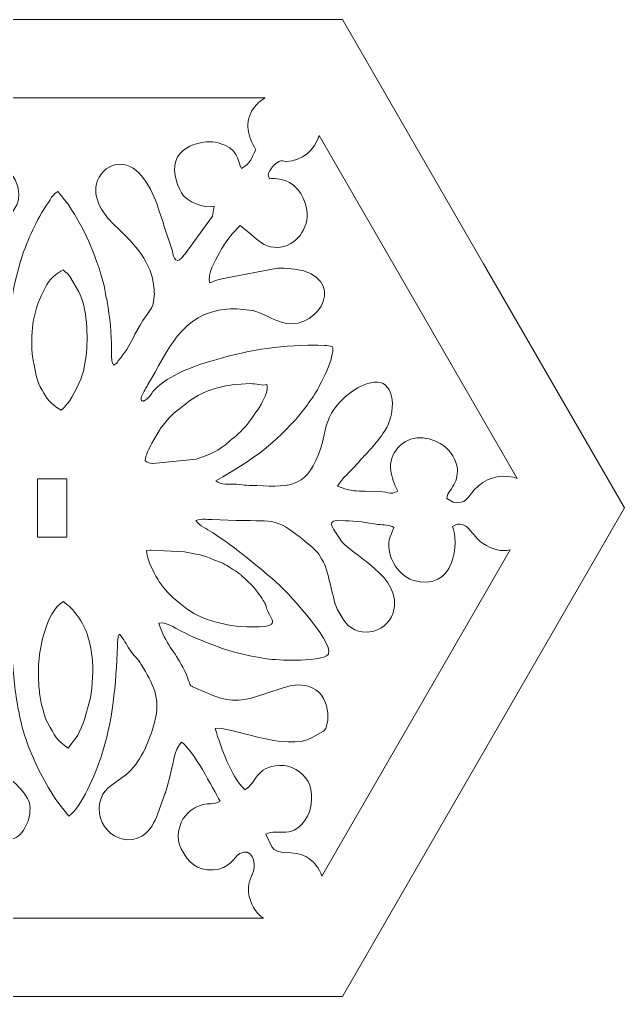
# Model space of a CAD drawing. Header units: centimetres. Extents: x -74 to 37, y -17 to 14.
# Drawn here: x 24.7 to 30.89, y -10.31 to -0.31 of the extents above; entities that cross this region are included whole.
import ezdxf

# ---------------------------------------------------------------- set-up
doc = ezdxf.new("R2010")
doc.units = ezdxf.units.CM
doc.header["$MEASUREMENT"] = 0
doc.layers.add('layer 1', color=7, linetype='Continuous')

msp = doc.modelspace()

# ---------------------------------------------------------------- linework, layer by layer
at = {"layer": 'layer 1', "color": 250, "lineweight": 9}
for points, knots in [([(22.22991, -0.31291), (22.22991, -0.31291), (25.11666, -0.31291), (25.11666, -0.31291), (25.11666, -0.31291), (25.11666, -0.31291), (28.00341, -0.3129), (28.00341, -0.3129), (28.00341, -0.3129), (28.00341, -0.3129), (29.44679, -2.8129), (29.44679, -2.8129), (29.44679, -2.8129), (29.44679, -2.8129), (30.89016, -5.3129), (30.89016, -5.3129), (30.89016, -5.3129), (30.89016, -5.3129), (29.44678, -7.8129), (29.44678, -7.8129), (29.44678, -7.8129), (29.44678, -7.8129), (28.00341, -10.31289), (28.00341, -10.31289), (28.00341, -10.31289), (28.00341, -10.31289), (25.11666, -10.31289), (25.11666, -10.31289), (25.11666, -10.31289), (25.11666, -10.31289), (22.22991, -10.3129), (22.22991, -10.3129), (22.22991, -10.3129), (22.22991, -10.3129), (20.78653, -7.8129), (20.78653, -7.8129), (20.78653, -7.8129), (20.78653, -7.8129), (19.34316, -5.3129), (19.34316, -5.3129), (19.34316, -5.3129), (19.34316, -5.3129), (20.78654, -2.8129), (20.78654, -2.8129), (20.78654, -2.8129), (20.78654, -2.8129), (22.22991, -0.31291), (22.22991, -0.31291)], [0, 0, 0, 0, 0.0769231, 0.0769231, 0.0769231, 0.0769231, 0.1538462, 0.1538462, 0.1538462, 0.1538462, 0.2307692, 0.2307692, 0.2307692, 0.2307692, 0.3076923, 0.3076923, 0.3076923, 0.3076923, 0.3846154, 0.3846154, 0.3846154, 0.3846154, 0.4615385, 0.4615385, 0.4615385, 0.4615385, 0.5384615, 0.5384615, 0.5384615, 0.5384615, 0.6153846, 0.6153846, 0.6153846, 0.6153846, 0.6923077, 0.6923077, 0.6923077, 0.6923077, 0.7692308, 0.7692308, 0.7692308, 0.7692308, 0.8461538, 0.8461538, 0.8461538, 0.8461538, 1, 1, 1, 1]), ([(27.21199, -1.1129), (27.21199, -1.1129), (23.0543, -1.11291), (23.0543, -1.11291), (23.0543, -1.11291), (23.08211, -1.13611), (23.10466, -1.16505), (23.11884, -1.20029), (23.11884, -1.20029), (23.16646, -1.31865), (23.1628, -1.39024), (23.13466, -1.51153), (23.13466, -1.51153), (23.13405, -1.51416), (23.133, -1.5179), (23.13243, -1.52055), (23.13243, -1.52055), (23.13243, -1.52055), (23.12241, -1.58513), (23.12241, -1.58513), (23.12241, -1.58513), (23.11916, -1.6197), (23.11282, -1.67303), (23.13636, -1.71382), (23.13636, -1.71382), (23.23781, -1.88955), (23.31185, -1.65798), (23.41756, -1.59694), (23.41756, -1.59694), (23.53131, -1.53127), (23.7523, -1.54654), (23.82172, -1.66679), (23.82172, -1.66679), (23.86503, -1.74182), (23.90873, -1.81335), (23.91186, -1.90238), (23.91186, -1.90238), (23.91186, -1.90238), (23.8992, -1.9951), (23.8992, -1.9951), (23.8992, -1.9951), (23.89854, -1.99772), (23.89763, -2.0015), (23.89693, -2.00411), (23.89693, -2.00411), (23.89328, -2.01792), (23.89618, -2.01031), (23.88911, -2.03084), (23.88911, -2.03084), (23.85291, -2.13585), (23.75056, -2.21119), (23.64088, -2.23406), (23.64088, -2.23406), (23.54227, -2.25462), (23.50401, -2.22182), (23.55853, -2.34592), (23.55853, -2.34592), (23.61197, -2.46765), (23.81441, -2.79272), (23.89863, -2.85032), (23.89863, -2.85032), (23.95321, -2.79582), (23.99086, -2.50078), (24.00894, -2.39934), (24.00894, -2.39934), (24.04388, -2.2031), (24.08531, -1.90436), (24.29109, -1.8152), (24.29109, -1.8152), (24.51261, -1.71924), (24.71301, -1.92418), (24.68419, -2.14778), (24.68419, -2.14778), (24.67939, -2.18498), (24.67929, -2.17973), (24.66703, -2.21045), (24.66703, -2.21045), (24.66703, -2.21045), (24.61758, -2.29331), (24.61758, -2.29331), (24.61758, -2.29331), (24.5218, -2.41437), (24.40825, -2.4232), (24.27654, -2.63441), (24.27654, -2.63441), (24.27654, -2.63441), (24.17747, -2.86737), (24.17747, -2.86737), (24.17747, -2.86737), (24.12829, -3.05331), (24.11915, -3.23496), (24.22016, -3.40739), (24.22016, -3.40739), (24.28298, -3.51462), (24.51646, -3.95478), (24.56819, -4.01002), (24.56819, -4.01002), (24.61058, -3.96772), (24.57967, -3.93354), (24.57822, -3.87818), (24.57822, -3.87818), (24.57737, -3.84451), (24.57807, -3.84448), (24.57687, -3.81051), (24.57687, -3.81051), (24.57687, -3.81051), (24.60505, -3.24143), (24.60505, -3.24143), (24.60505, -3.24143), (24.61572, -3.15043), (24.63315, -3.08189), (24.65252, -2.99466), (24.65252, -2.99466), (24.65252, -2.99466), (24.70458, -2.78755), (24.70458, -2.78755), (24.70458, -2.78755), (24.70544, -2.78499), (24.7067, -2.78131), (24.70756, -2.77873), (24.70756, -2.77873), (24.78971, -2.53707), (24.85565, -2.38998), (24.99752, -2.17407), (24.99752, -2.17407), (25.02718, -2.12891), (25.03214, -2.11134), (25.08718, -2.07315), (25.08718, -2.07315), (25.27828, -2.27726), (25.44769, -2.64557), (25.52958, -2.92211), (25.52958, -2.92211), (25.52958, -2.92211), (25.56062, -3.03616), (25.56062, -3.03616), (25.56062, -3.03616), (25.57188, -3.07334), (25.56935, -3.08284), (25.57597, -3.11715), (25.57597, -3.11715), (25.5831, -3.15414), (25.58597, -3.16355), (25.59178, -3.19827), (25.59178, -3.19827), (25.62029, -3.36809), (25.64, -3.52352), (25.63732, -3.69101), (25.63732, -3.69101), (25.63679, -3.72439), (25.63624, -3.73487), (25.63784, -3.76805), (25.63784, -3.76805), (25.63801, -3.77174), (25.64027, -3.80091), (25.6418, -3.80754), (25.6418, -3.80754), (25.6481, -3.8347), (25.64306, -3.82226), (25.65853, -3.85047), (25.65853, -3.85047), (25.71093, -3.81864), (25.68525, -3.83167), (25.70705, -3.80581), (25.70705, -3.80581), (25.70705, -3.80581), (25.72596, -3.78205), (25.72596, -3.78205), (25.72596, -3.78205), (25.72805, -3.7795), (25.73055, -3.77676), (25.73265, -3.77421), (25.73265, -3.77421), (25.79279, -3.70168), (25.83679, -3.61954), (25.87637, -3.53402), (25.87637, -3.53402), (25.87637, -3.53402), (25.92927, -3.44247), (25.92927, -3.44247), (25.92927, -3.44247), (26.00498, -3.30052), (26.074, -3.29282), (26.07619, -3.11664), (26.07619, -3.11664), (26.07625, -3.11162), (26.07253, -3.06275), (26.0719, -3.05782), (26.0719, -3.05782), (26.0719, -3.05782), (26.0661, -3.01783), (26.0661, -3.01783), (26.0661, -3.01783), (26.06564, -3.01466), (26.06523, -3.011), (26.06474, -3.00784), (26.06474, -3.00784), (26.02424, -2.75512), (25.84571, -2.58395), (25.66781, -2.417), (25.66781, -2.417), (25.53719, -2.29446), (25.41513, -2.10356), (25.51037, -1.92705), (25.51037, -1.92705), (25.55882, -1.83726), (25.65842, -1.78247), (25.75732, -1.79592), (25.75732, -1.79592), (25.94967, -1.82212), (26.07256, -2.09908), (26.12177, -2.26387), (26.12177, -2.26387), (26.13772, -2.31722), (26.1588, -2.36457), (26.17484, -2.42225), (26.17484, -2.42225), (26.17484, -2.42225), (26.25507, -2.6648), (26.25507, -2.6648), (26.25507, -2.6648), (26.26915, -2.71242), (26.28255, -2.83376), (26.35741, -2.75203), (26.35741, -2.75203), (26.36943, -2.73889), (26.37096, -2.7345), (26.39232, -2.71135), (26.39232, -2.71135), (26.39232, -2.71135), (26.67276, -2.32501), (26.67276, -2.32501), (26.67276, -2.32501), (26.67276, -2.32501), (26.69021, -2.22397), (26.69021, -2.22397), (26.69021, -2.22397), (26.59036, -2.25083), (26.4068, -2.17944), (26.3525, -2.08542), (26.3525, -2.08542), (26.29614, -1.98779), (26.24912, -1.82479), (26.31444, -1.71962), (26.31444, -1.71962), (26.37684, -1.61921), (26.49048, -1.57807), (26.60712, -1.56569), (26.60712, -1.56569), (26.65079, -1.56104), (26.69058, -1.56486), (26.72949, -1.57529), (26.72949, -1.57529), (26.9407, -1.63188), (26.92415, -1.74602), (26.96695, -1.83679), (26.96695, -1.83679), (27.06544, -1.77994), (27.06923, -1.73719), (27.11428, -1.64562), (27.11428, -1.64562), (27.03617, -1.51032), (26.99319, -1.36606), (27.08846, -1.22543), (27.08846, -1.22543), (27.11899, -1.18035), (27.16218, -1.14239), (27.21199, -1.1129)], [0, 0, 0, 0, 0.0147059, 0.0147059, 0.0147059, 0.0147059, 0.0294118, 0.0294118, 0.0294118, 0.0294118, 0.0441176, 0.0441176, 0.0441176, 0.0441176, 0.0588235, 0.0588235, 0.0588235, 0.0588235, 0.0735294, 0.0735294, 0.0735294, 0.0735294, 0.0882353, 0.0882353, 0.0882353, 0.0882353, 0.1029412, 0.1029412, 0.1029412, 0.1029412, 0.1176471, 0.1176471, 0.1176471, 0.1176471, 0.1323529, 0.1323529, 0.1323529, 0.1323529, 0.1470588, 0.1470588, 0.1470588, 0.1470588, 0.1617647, 0.1617647, 0.1617647, 0.1617647, 0.1764706, 0.1764706, 0.1764706, 0.1764706, 0.1911765, 0.1911765, 0.1911765, 0.1911765, 0.2058824, 0.2058824, 0.2058824, 0.2058824, 0.2205882, 0.2205882, 0.2205882, 0.2205882, 0.2352941, 0.2352941, 0.2352941, 0.2352941, 0.25, 0.25, 0.25, 0.25, 0.2647059, 0.2647059, 0.2647059, 0.2647059, 0.2794118, 0.2794118, 0.2794118, 0.2794118, 0.2941176, 0.2941176, 0.2941176, 0.2941176, 0.3088235, 0.3088235, 0.3088235, 0.3088235, 0.3235294, 0.3235294, 0.3235294, 0.3235294, 0.3382353, 0.3382353, 0.3382353, 0.3382353, 0.3529412, 0.3529412, 0.3529412, 0.3529412, 0.3676471, 0.3676471, 0.3676471, 0.3676471, 0.3823529, 0.3823529, 0.3823529, 0.3823529, 0.3970588, 0.3970588, 0.3970588, 0.3970588, 0.4117647, 0.4117647, 0.4117647, 0.4117647, 0.4264706, 0.4264706, 0.4264706, 0.4264706, 0.4411765, 0.4411765, 0.4411765, 0.4411765, 0.4558824, 0.4558824, 0.4558824, 0.4558824, 0.4705882, 0.4705882, 0.4705882, 0.4705882, 0.4852941, 0.4852941, 0.4852941, 0.4852941, 0.5, 0.5, 0.5, 0.5, 0.5147059, 0.5147059, 0.5147059, 0.5147059, 0.5294118, 0.5294118, 0.5294118, 0.5294118, 0.5441176, 0.5441176, 0.5441176, 0.5441176, 0.5588235, 0.5588235, 0.5588235, 0.5588235, 0.5735294, 0.5735294, 0.5735294, 0.5735294, 0.5882353, 0.5882353, 0.5882353, 0.5882353, 0.6029412, 0.6029412, 0.6029412, 0.6029412, 0.6176471, 0.6176471, 0.6176471, 0.6176471, 0.6323529, 0.6323529, 0.6323529, 0.6323529, 0.6470588, 0.6470588, 0.6470588, 0.6470588, 0.6617647, 0.6617647, 0.6617647, 0.6617647, 0.6764706, 0.6764706, 0.6764706, 0.6764706, 0.6911765, 0.6911765, 0.6911765, 0.6911765, 0.7058824, 0.7058824, 0.7058824, 0.7058824, 0.7205882, 0.7205882, 0.7205882, 0.7205882, 0.7352941, 0.7352941, 0.7352941, 0.7352941, 0.75, 0.75, 0.75, 0.75, 0.7647059, 0.7647059, 0.7647059, 0.7647059, 0.7794118, 0.7794118, 0.7794118, 0.7794118, 0.7941176, 0.7941176, 0.7941176, 0.7941176, 0.8088235, 0.8088235, 0.8088235, 0.8088235, 0.8235294, 0.8235294, 0.8235294, 0.8235294, 0.8382353, 0.8382353, 0.8382353, 0.8382353, 0.8529412, 0.8529412, 0.8529412, 0.8529412, 0.8676471, 0.8676471, 0.8676471, 0.8676471, 0.8823529, 0.8823529, 0.8823529, 0.8823529, 0.8970588, 0.8970588, 0.8970588, 0.8970588, 0.9117647, 0.9117647, 0.9117647, 0.9117647, 0.9264706, 0.9264706, 0.9264706, 0.9264706, 0.9411765, 0.9411765, 0.9411765, 0.9411765, 0.9558824, 0.9558824, 0.9558824, 0.9558824, 0.9705882, 0.9705882, 0.9705882, 0.9705882, 1, 1, 1, 1]), ([(29.79133, -5.00966), (29.79133, -5.00966), (27.76457, -1.49921), (27.76457, -1.49921), (27.76457, -1.49921), (27.71809, -1.64322), (27.58963, -1.76468), (27.42824, -1.76516), (27.42824, -1.76516), (27.39691, -1.76526), (27.3806, -1.74958), (27.35095, -1.7667), (27.35095, -1.7667), (27.30892, -1.79095), (27.27882, -1.81998), (27.25603, -1.8662), (27.25603, -1.8662), (27.23848, -1.90182), (27.23439, -1.8979), (27.25567, -1.94299), (27.25567, -1.94299), (27.2973, -1.9318), (27.37398, -1.94835), (27.41429, -1.96073), (27.41429, -1.96073), (27.54652, -2.00138), (27.63494, -2.16171), (27.64087, -2.29609), (27.64087, -2.29609), (27.64916, -2.48449), (27.494, -2.66396), (27.29838, -2.64441), (27.29838, -2.64441), (27.20043, -2.63461), (27.13625, -2.57807), (27.06543, -2.50946), (27.06543, -2.50946), (27.06543, -2.50946), (26.95489, -2.41984), (26.95489, -2.41984), (26.95489, -2.41984), (26.92542, -2.44742), (26.92484, -2.45434), (26.88986, -2.48889), (26.88986, -2.48889), (26.859, -2.51939), (26.85808, -2.52351), (26.83222, -2.55995), (26.83222, -2.55995), (26.79214, -2.61642), (26.77456, -2.64144), (26.74337, -2.69953), (26.74337, -2.69953), (26.69935, -2.78145), (26.61523, -2.91681), (26.64322, -3.00909), (26.64322, -3.00909), (26.69847, -2.98304), (26.75698, -2.97027), (26.80084, -2.9589), (26.80084, -2.9589), (26.80084, -2.9589), (27.33684, -2.85952), (27.33684, -2.85952), (27.33684, -2.85952), (27.35268, -2.85757), (27.3907, -2.85776), (27.4045, -2.85812), (27.4045, -2.85812), (28.04792, -2.87437), (27.83743, -3.41906), (27.48281, -3.42666), (27.48281, -3.42666), (27.33959, -3.42974), (27.21966, -3.32542), (27.08625, -3.29256), (27.08625, -3.29256), (27.08363, -3.29192), (27.07985, -3.29096), (27.07721, -3.29044), (27.07721, -3.29044), (27.07721, -3.29044), (26.95588, -3.27699), (26.95588, -3.27699), (26.95588, -3.27699), (26.91085, -3.2736), (26.86804, -3.27361), (26.82127, -3.27719), (26.82127, -3.27719), (26.35102, -3.313), (26.21156, -3.71355), (26.01002, -4.05038), (26.01002, -4.05038), (25.99757, -4.0712), (25.99196, -4.08134), (25.98175, -4.10046), (25.98175, -4.10046), (25.95998, -4.14115), (25.93336, -4.17184), (25.94512, -4.2156), (25.94512, -4.2156), (25.98369, -4.21315), (25.94232, -4.23235), (25.98581, -4.20726), (25.98581, -4.20726), (26.02573, -4.1842), (26.03552, -4.15565), (26.06207, -4.12198), (26.06207, -4.12198), (26.17556, -3.97807), (26.45117, -3.87027), (26.61814, -3.82004), (26.61814, -3.82004), (27.01687, -3.7001), (27.3192, -3.64708), (27.72174, -3.64689), (27.72174, -3.64689), (27.72611, -3.64689), (27.74044, -3.64691), (27.75054, -3.64697), (27.75054, -3.64697), (27.75054, -3.64697), (27.81751, -3.64815), (27.81751, -3.64815), (27.81751, -3.64815), (27.8469, -3.64984), (27.87529, -3.6521), (27.90003, -3.663), (27.90003, -3.663), (27.92821, -3.7678), (27.77583, -4.05625), (27.72026, -4.14342), (27.72026, -4.14342), (27.69877, -4.17714), (27.68303, -4.19756), (27.65965, -4.23289), (27.65965, -4.23289), (27.65475, -4.2403), (27.64967, -4.24856), (27.64331, -4.25734), (27.64331, -4.25734), (27.64331, -4.25734), (27.5235, -4.40786), (27.5235, -4.40786), (27.5235, -4.40786), (27.23994, -4.70686), (27.10574, -4.80375), (26.70599, -5.03456), (26.70599, -5.03456), (26.75123, -5.07987), (26.85608, -5.06612), (26.91755, -5.06999), (26.91755, -5.06999), (26.95958, -5.07261), (26.98425, -5.07715), (27.02044, -5.08051), (27.02044, -5.08051), (27.05781, -5.08394), (27.08606, -5.08084), (27.12545, -5.08323), (27.12545, -5.08323), (27.48912, -5.10507), (27.65194, -5.08968), (27.78035, -4.69773), (27.78035, -4.69773), (27.81792, -4.58305), (27.82662, -4.44726), (27.8891, -4.34243), (27.8891, -4.34243), (27.97663, -4.19555), (28.18708, -4.0178), (28.36066, -4.02423), (28.36066, -4.02423), (28.53521, -4.03067), (28.56174, -4.33284), (28.43318, -4.52666), (28.43318, -4.52666), (28.34735, -4.65609), (28.25344, -4.74749), (28.14984, -4.86401), (28.14984, -4.86401), (28.07491, -4.9483), (28.00574, -5.001), (27.95034, -5.08927), (27.95034, -5.08927), (27.95034, -5.08927), (28.03799, -5.12092), (28.03799, -5.12092), (28.03799, -5.12092), (28.10776, -5.13938), (28.18266, -5.14147), (28.25324, -5.1425), (28.25324, -5.1425), (28.25324, -5.1425), (28.41515, -5.148), (28.41515, -5.148), (28.41515, -5.148), (28.45663, -5.15101), (28.47925, -5.16624), (28.51719, -5.1617), (28.51719, -5.1617), (28.51719, -5.1617), (28.57099, -5.14026), (28.57099, -5.14026), (28.57099, -5.14026), (28.5274, -5.06474), (28.50961, -4.99926), (28.49778, -4.9284), (28.49778, -4.9284), (28.46908, -4.75627), (28.62287, -4.59047), (28.79414, -4.59441), (28.79414, -4.59441), (28.96713, -4.5984), (29.1209, -4.69616), (29.17045, -4.86832), (29.17045, -4.86832), (29.18834, -4.93045), (29.17772, -4.99857), (29.15317, -5.05596), (29.15317, -5.05596), (29.12845, -5.11376), (29.0765, -5.15318), (29.06963, -5.21618), (29.06963, -5.21618), (29.06963, -5.21618), (29.13696, -5.25191), (29.13696, -5.25191), (29.13696, -5.25191), (29.27014, -5.27634), (29.27839, -5.2109), (29.35223, -5.12851), (29.35223, -5.12851), (29.46109, -5.00708), (29.59814, -4.9668), (29.75295, -4.99745), (29.75295, -4.99745), (29.75295, -4.99745), (29.79133, -5.00966), (29.79133, -5.00966)], [0, 0, 0, 0, 0.0163934, 0.0163934, 0.0163934, 0.0163934, 0.0327869, 0.0327869, 0.0327869, 0.0327869, 0.0491803, 0.0491803, 0.0491803, 0.0491803, 0.0655738, 0.0655738, 0.0655738, 0.0655738, 0.0819672, 0.0819672, 0.0819672, 0.0819672, 0.0983607, 0.0983607, 0.0983607, 0.0983607, 0.1147541, 0.1147541, 0.1147541, 0.1147541, 0.1311475, 0.1311475, 0.1311475, 0.1311475, 0.147541, 0.147541, 0.147541, 0.147541, 0.1639344, 0.1639344, 0.1639344, 0.1639344, 0.1803279, 0.1803279, 0.1803279, 0.1803279, 0.1967213, 0.1967213, 0.1967213, 0.1967213, 0.2131148, 0.2131148, 0.2131148, 0.2131148, 0.2295082, 0.2295082, 0.2295082, 0.2295082, 0.2459016, 0.2459016, 0.2459016, 0.2459016, 0.2622951, 0.2622951, 0.2622951, 0.2622951, 0.2786885, 0.2786885, 0.2786885, 0.2786885, 0.295082, 0.295082, 0.295082, 0.295082, 0.3114754, 0.3114754, 0.3114754, 0.3114754, 0.3278689, 0.3278689, 0.3278689, 0.3278689, 0.3442623, 0.3442623, 0.3442623, 0.3442623, 0.3606557, 0.3606557, 0.3606557, 0.3606557, 0.3770492, 0.3770492, 0.3770492, 0.3770492, 0.3934426, 0.3934426, 0.3934426, 0.3934426, 0.4098361, 0.4098361, 0.4098361, 0.4098361, 0.4262295, 0.4262295, 0.4262295, 0.4262295, 0.442623, 0.442623, 0.442623, 0.442623, 0.4590164, 0.4590164, 0.4590164, 0.4590164, 0.4754098, 0.4754098, 0.4754098, 0.4754098, 0.4918033, 0.4918033, 0.4918033, 0.4918033, 0.5081967, 0.5081967, 0.5081967, 0.5081967, 0.5245902, 0.5245902, 0.5245902, 0.5245902, 0.5409836, 0.5409836, 0.5409836, 0.5409836, 0.557377, 0.557377, 0.557377, 0.557377, 0.5737705, 0.5737705, 0.5737705, 0.5737705, 0.5901639, 0.5901639, 0.5901639, 0.5901639, 0.6065574, 0.6065574, 0.6065574, 0.6065574, 0.6229508, 0.6229508, 0.6229508, 0.6229508, 0.6393443, 0.6393443, 0.6393443, 0.6393443, 0.6557377, 0.6557377, 0.6557377, 0.6557377, 0.6721311, 0.6721311, 0.6721311, 0.6721311, 0.6885246, 0.6885246, 0.6885246, 0.6885246, 0.704918, 0.704918, 0.704918, 0.704918, 0.7213115, 0.7213115, 0.7213115, 0.7213115, 0.7377049, 0.7377049, 0.7377049, 0.7377049, 0.7540984, 0.7540984, 0.7540984, 0.7540984, 0.7704918, 0.7704918, 0.7704918, 0.7704918, 0.7868852, 0.7868852, 0.7868852, 0.7868852, 0.8032787, 0.8032787, 0.8032787, 0.8032787, 0.8196721, 0.8196721, 0.8196721, 0.8196721, 0.8360656, 0.8360656, 0.8360656, 0.8360656, 0.852459, 0.852459, 0.852459, 0.852459, 0.8688525, 0.8688525, 0.8688525, 0.8688525, 0.8852459, 0.8852459, 0.8852459, 0.8852459, 0.9016393, 0.9016393, 0.9016393, 0.9016393, 0.9180328, 0.9180328, 0.9180328, 0.9180328, 0.9344262, 0.9344262, 0.9344262, 0.9344262, 0.9508197, 0.9508197, 0.9508197, 0.9508197, 0.9672131, 0.9672131, 0.9672131, 0.9672131, 1, 1, 1, 1]), ([(24.90718, -4.07202), (24.87351, -4.01374), (24.82859, -3.79282), (24.82525, -3.73292), (24.82525, -3.73292), (24.81106, -3.47926), (24.83374, -3.28619), (24.9594, -3.05764), (24.9594, -3.05764), (24.9784, -3.02307), (24.96765, -3.03158), (24.9993, -2.99147), (24.9993, -2.99147), (25.03579, -2.94526), (25.07794, -2.91227), (25.14123, -2.87572), (25.14123, -2.87572), (25.17341, -2.91008), (25.18607, -2.90087), (25.20991, -2.94219), (25.20991, -2.94219), (25.20991, -2.94219), (25.30181, -3.10135), (25.30181, -3.10135), (25.30181, -3.10135), (25.38738, -3.24955), (25.40086, -3.57155), (25.37671, -3.75575), (25.37671, -3.75575), (25.37671, -3.75575), (25.34972, -3.9119), (25.34972, -3.9119), (25.34972, -3.9119), (25.32505, -4.00393), (25.24448, -4.17701), (25.18153, -4.25125), (25.18153, -4.25125), (25.15996, -4.27671), (25.15659, -4.28779), (25.12158, -4.31209), (25.12158, -4.31209), (25.12158, -4.31209), (25.08854, -4.29186), (25.08854, -4.29186), (25.08854, -4.29186), (25.08608, -4.2902), (25.08283, -4.28827), (25.08037, -4.28653), (25.08037, -4.28653), (24.98291, -4.21713), (24.96552, -4.1731), (24.90718, -4.07202)], [0, 0, 0, 0, 0.0714286, 0.0714286, 0.0714286, 0.0714286, 0.1428571, 0.1428571, 0.1428571, 0.1428571, 0.2142857, 0.2142857, 0.2142857, 0.2142857, 0.2857143, 0.2857143, 0.2857143, 0.2857143, 0.3571429, 0.3571429, 0.3571429, 0.3571429, 0.4285714, 0.4285714, 0.4285714, 0.4285714, 0.5, 0.5, 0.5, 0.5, 0.5714286, 0.5714286, 0.5714286, 0.5714286, 0.6428571, 0.6428571, 0.6428571, 0.6428571, 0.7142857, 0.7142857, 0.7142857, 0.7142857, 0.7857143, 0.7857143, 0.7857143, 0.7857143, 0.8571429, 0.8571429, 0.8571429, 0.8571429, 1, 1, 1, 1]), ([(25.98206, -4.83097), (25.98651, -4.76415), (26.01996, -4.7116), (26.05202, -4.64789), (26.05202, -4.64789), (26.05202, -4.64789), (26.12431, -4.52309), (26.12431, -4.52309), (26.12431, -4.52309), (26.13681, -4.50286), (26.13084, -4.50805), (26.15174, -4.48238), (26.15174, -4.48238), (26.28129, -4.32333), (26.26374, -4.35673), (26.39362, -4.24926), (26.39362, -4.24926), (26.53003, -4.13643), (26.69546, -4.07936), (26.87316, -4.05196), (26.87316, -4.05196), (26.87316, -4.05196), (27.05897, -4.04003), (27.05897, -4.04003), (27.05897, -4.04003), (27.11363, -4.03953), (27.18152, -4.06311), (27.22922, -4.05029), (27.22922, -4.05029), (27.25981, -4.15111), (27.10098, -4.35641), (27.03875, -4.44135), (27.03875, -4.44135), (26.96651, -4.53994), (26.90965, -4.57142), (26.84498, -4.6297), (26.84498, -4.6297), (26.72732, -4.73566), (26.66418, -4.75601), (26.50596, -4.81262), (26.50596, -4.81262), (26.50596, -4.81262), (26.06163, -4.85684), (26.06163, -4.85684), (26.06163, -4.85684), (26.01915, -4.85409), (26.01586, -4.85217), (25.98206, -4.83097)], [0, 0, 0, 0, 0.0769231, 0.0769231, 0.0769231, 0.0769231, 0.1538462, 0.1538462, 0.1538462, 0.1538462, 0.2307692, 0.2307692, 0.2307692, 0.2307692, 0.3076923, 0.3076923, 0.3076923, 0.3076923, 0.3846154, 0.3846154, 0.3846154, 0.3846154, 0.4615385, 0.4615385, 0.4615385, 0.4615385, 0.5384615, 0.5384615, 0.5384615, 0.5384615, 0.6153846, 0.6153846, 0.6153846, 0.6153846, 0.6923077, 0.6923077, 0.6923077, 0.6923077, 0.7692308, 0.7692308, 0.7692308, 0.7692308, 0.8461538, 0.8461538, 0.8461538, 0.8461538, 1, 1, 1, 1]), ([(24.87962, -5.0129), (24.87962, -5.0129), (25.17962, -5.0129), (25.17962, -5.0129), (25.17962, -5.0129), (25.17962, -5.0129), (25.17962, -5.6129), (25.17962, -5.6129), (25.17962, -5.6129), (25.17962, -5.6129), (24.87962, -5.6129), (24.87962, -5.6129), (24.87962, -5.6129), (24.87962, -5.6129), (24.87962, -5.0129), (24.87962, -5.0129)], [0, 0, 0, 0, 0.2, 0.2, 0.2, 0.2, 0.4, 0.4, 0.4, 0.4, 0.6, 0.6, 0.6, 0.6, 1, 1, 1, 1]), ([(27.79015, -9.08227), (27.79015, -9.08227), (29.71828, -5.74266), (29.71828, -5.74266), (29.71828, -5.74266), (29.63358, -5.76052), (29.54881, -5.74258), (29.43708, -5.67413), (29.43708, -5.67413), (29.32593, -5.60604), (29.28263, -5.41156), (29.12789, -5.50089), (29.12789, -5.50089), (29.19868, -5.65101), (29.15772, -6.18483), (28.72105, -6.05082), (28.72105, -6.05082), (28.56528, -6.00304), (28.42967, -5.77093), (28.4911, -5.60898), (28.4911, -5.60898), (28.4911, -5.60898), (28.50166, -5.58298), (28.50166, -5.58298), (28.50166, -5.58298), (28.50272, -5.58046), (28.50428, -5.5769), (28.50536, -5.57436), (28.50536, -5.57436), (28.50536, -5.57436), (28.52869, -5.51335), (28.52869, -5.51335), (28.52869, -5.51335), (28.47968, -5.48257), (28.42456, -5.48894), (28.36452, -5.48046), (28.36452, -5.48046), (28.25135, -5.4645), (28.14295, -5.44321), (28.0286, -5.44288), (28.0286, -5.44288), (28.0286, -5.44288), (27.94043, -5.44107), (27.94043, -5.44107), (27.94043, -5.44107), (27.83719, -5.45107), (27.92059, -5.53662), (27.97063, -5.62329), (27.97063, -5.62329), (28.0668, -5.78987), (28.64087, -6.01424), (28.52142, -6.38597), (28.52142, -6.38597), (28.44989, -6.60856), (28.12898, -6.659), (28.00852, -6.45036), (28.00852, -6.45036), (28.00852, -6.45036), (27.94944, -6.34804), (27.94944, -6.34804), (27.94944, -6.34804), (27.90986, -6.27947), (27.85808, -5.95347), (27.80888, -5.86827), (27.80888, -5.86827), (27.74933, -5.76513), (27.75753, -5.77534), (27.68819, -5.70896), (27.68819, -5.70896), (27.68819, -5.70896), (27.61729, -5.65074), (27.61729, -5.65074), (27.61729, -5.65074), (27.33692, -5.43309), (27.34297, -5.44692), (27.00072, -5.44109), (27.00072, -5.44109), (26.97031, -5.44056), (26.94764, -5.44224), (26.91424, -5.44101), (26.91424, -5.44101), (26.91424, -5.44101), (26.66693, -5.43133), (26.66693, -5.43133), (26.66693, -5.43133), (26.59723, -5.43045), (26.57358, -5.41891), (26.501, -5.44094), (26.501, -5.44094), (26.5408, -5.49832), (26.61243, -5.52546), (26.66999, -5.56344), (26.66999, -5.56344), (26.91752, -5.72687), (27.13882, -5.90749), (27.36089, -6.10544), (27.36089, -6.10544), (27.44885, -6.18382), (27.97897, -6.75972), (27.83998, -6.82719), (27.83998, -6.82719), (27.70937, -6.89061), (27.35107, -6.8727), (27.22698, -6.85628), (27.22698, -6.85628), (26.91667, -6.81522), (26.62149, -6.70803), (26.34263, -6.56995), (26.34263, -6.56995), (26.28163, -6.53972), (26.19218, -6.47434), (26.12299, -6.49295), (26.12299, -6.49295), (26.18784, -6.70659), (26.28604, -6.78135), (26.3678, -6.94286), (26.3678, -6.94286), (26.49066, -7.18554), (26.37093, -7.09784), (26.60578, -7.20197), (26.60578, -7.20197), (26.77192, -7.27562), (26.91334, -7.31047), (27.10272, -7.24836), (27.10272, -7.24836), (27.10272, -7.24836), (27.38668, -7.157), (27.38668, -7.157), (27.38668, -7.157), (27.47234, -7.1238), (27.56569, -7.11428), (27.65151, -7.13708), (27.65151, -7.13708), (27.89282, -7.20113), (27.87959, -7.55565), (27.80681, -7.59766), (27.80681, -7.59766), (27.80681, -7.59766), (27.69311, -7.66331), (27.69311, -7.66331), (27.69311, -7.66331), (27.43065, -7.81485), (26.8257, -7.53606), (26.69937, -7.57003), (26.69937, -7.57003), (26.76233, -7.77742), (26.85606, -8.04322), (27.0018, -8.19889), (27.0018, -8.19889), (27.12899, -8.12162), (27.11186, -7.95965), (27.35712, -7.94882), (27.35712, -7.94882), (27.47618, -7.94359), (27.58768, -8.00584), (27.64952, -8.11295), (27.64952, -8.11295), (27.70235, -8.20446), (27.696, -8.37692), (27.64545, -8.46746), (27.64545, -8.46746), (27.50284, -8.72291), (27.34004, -8.58327), (27.21713, -8.65063), (27.21713, -8.65063), (27.21713, -8.65063), (27.27797, -8.78227), (27.27797, -8.78227), (27.27797, -8.78227), (27.32922, -8.87103), (27.5036, -8.81248), (27.62639, -8.88082), (27.62639, -8.88082), (27.71217, -8.92858), (27.76571, -8.99787), (27.79015, -9.08227)], [0, 0, 0, 0, 0.0222222, 0.0222222, 0.0222222, 0.0222222, 0.0444444, 0.0444444, 0.0444444, 0.0444444, 0.0666667, 0.0666667, 0.0666667, 0.0666667, 0.0888889, 0.0888889, 0.0888889, 0.0888889, 0.1111111, 0.1111111, 0.1111111, 0.1111111, 0.1333333, 0.1333333, 0.1333333, 0.1333333, 0.1555556, 0.1555556, 0.1555556, 0.1555556, 0.1777778, 0.1777778, 0.1777778, 0.1777778, 0.2, 0.2, 0.2, 0.2, 0.2222222, 0.2222222, 0.2222222, 0.2222222, 0.2444444, 0.2444444, 0.2444444, 0.2444444, 0.2666667, 0.2666667, 0.2666667, 0.2666667, 0.2888889, 0.2888889, 0.2888889, 0.2888889, 0.3111111, 0.3111111, 0.3111111, 0.3111111, 0.3333333, 0.3333333, 0.3333333, 0.3333333, 0.3555556, 0.3555556, 0.3555556, 0.3555556, 0.3777778, 0.3777778, 0.3777778, 0.3777778, 0.4, 0.4, 0.4, 0.4, 0.4222222, 0.4222222, 0.4222222, 0.4222222, 0.4444444, 0.4444444, 0.4444444, 0.4444444, 0.4666667, 0.4666667, 0.4666667, 0.4666667, 0.4888889, 0.4888889, 0.4888889, 0.4888889, 0.5111111, 0.5111111, 0.5111111, 0.5111111, 0.5333333, 0.5333333, 0.5333333, 0.5333333, 0.5555556, 0.5555556, 0.5555556, 0.5555556, 0.5777778, 0.5777778, 0.5777778, 0.5777778, 0.6, 0.6, 0.6, 0.6, 0.6222222, 0.6222222, 0.6222222, 0.6222222, 0.6444444, 0.6444444, 0.6444444, 0.6444444, 0.6666667, 0.6666667, 0.6666667, 0.6666667, 0.6888889, 0.6888889, 0.6888889, 0.6888889, 0.7111111, 0.7111111, 0.7111111, 0.7111111, 0.7333333, 0.7333333, 0.7333333, 0.7333333, 0.7555556, 0.7555556, 0.7555556, 0.7555556, 0.7777778, 0.7777778, 0.7777778, 0.7777778, 0.8, 0.8, 0.8, 0.8, 0.8222222, 0.8222222, 0.8222222, 0.8222222, 0.8444444, 0.8444444, 0.8444444, 0.8444444, 0.8666667, 0.8666667, 0.8666667, 0.8666667, 0.8888889, 0.8888889, 0.8888889, 0.8888889, 0.9111111, 0.9111111, 0.9111111, 0.9111111, 0.9333333, 0.9333333, 0.9333333, 0.9333333, 0.9555556, 0.9555556, 0.9555556, 0.9555556, 1, 1, 1, 1]), ([(26.75164, -5.86853), (26.78813, -5.88232), (26.80857, -5.8953), (26.84421, -5.91751), (26.84421, -5.91751), (26.87929, -5.93937), (26.89731, -5.94983), (26.9263, -5.96983), (26.9263, -5.96983), (26.93008, -5.97244), (26.96536, -5.99854), (26.96642, -5.99947), (26.96642, -5.99947), (26.96642, -5.99947), (27.0814, -6.1084), (27.0814, -6.1084), (27.0814, -6.1084), (27.2707, -6.35327), (27.18698, -6.27303), (27.25384, -6.40192), (27.25384, -6.40192), (27.27568, -6.444), (27.30207, -6.47112), (27.27519, -6.50366), (27.27519, -6.50366), (27.24186, -6.54398), (26.93614, -6.52776), (26.88501, -6.51849), (26.88501, -6.51849), (26.55909, -6.45937), (26.44304, -6.39622), (26.23149, -6.19568), (26.23149, -6.19568), (26.12479, -6.09456), (26.00027, -5.86564), (25.99591, -5.74771), (25.99591, -5.74771), (25.99591, -5.74771), (26.03482, -5.746), (26.03482, -5.746), (26.03482, -5.746), (26.03776, -5.74585), (26.04159, -5.74572), (26.04453, -5.74559), (26.04453, -5.74559), (26.04453, -5.74559), (26.38589, -5.76284), (26.38589, -5.76284), (26.38589, -5.76284), (26.59519, -5.797), (26.5709, -5.80013), (26.75164, -5.86853)], [0, 0, 0, 0, 0.0714286, 0.0714286, 0.0714286, 0.0714286, 0.1428571, 0.1428571, 0.1428571, 0.1428571, 0.2142857, 0.2142857, 0.2142857, 0.2142857, 0.2857143, 0.2857143, 0.2857143, 0.2857143, 0.3571429, 0.3571429, 0.3571429, 0.3571429, 0.4285714, 0.4285714, 0.4285714, 0.4285714, 0.5, 0.5, 0.5, 0.5, 0.5714286, 0.5714286, 0.5714286, 0.5714286, 0.6428571, 0.6428571, 0.6428571, 0.6428571, 0.7142857, 0.7142857, 0.7142857, 0.7142857, 0.7857143, 0.7857143, 0.7857143, 0.7857143, 0.8571429, 0.8571429, 0.8571429, 0.8571429, 1, 1, 1, 1]), ([(24.98439, -7.51417), (24.94655, -7.44864), (24.94299, -7.39546), (24.92484, -7.33482), (24.92484, -7.33482), (24.90533, -7.2697), (24.90356, -7.22818), (24.8971, -7.16401), (24.8971, -7.16401), (24.89037, -7.09718), (24.88909, -7.06136), (24.88814, -6.99822), (24.88814, -6.99822), (24.88497, -6.78745), (24.9616, -6.37519), (25.14495, -6.26934), (25.14495, -6.26934), (25.18775, -6.31507), (25.20005, -6.30693), (25.23807, -6.35217), (25.23807, -6.35217), (25.37457, -6.51464), (25.41224, -6.64456), (25.43902, -6.83828), (25.43902, -6.83828), (25.45396, -6.94656), (25.44393, -7.13883), (25.42135, -7.25641), (25.42135, -7.25641), (25.42135, -7.25641), (25.35802, -7.48935), (25.35802, -7.48935), (25.35802, -7.48935), (25.27589, -7.6917), (25.27435, -7.65464), (25.19398, -7.77214), (25.19398, -7.77214), (25.06753, -7.68569), (25.06091, -7.64672), (24.98439, -7.51417)], [0, 0, 0, 0, 0.0909091, 0.0909091, 0.0909091, 0.0909091, 0.1818182, 0.1818182, 0.1818182, 0.1818182, 0.2727273, 0.2727273, 0.2727273, 0.2727273, 0.3636364, 0.3636364, 0.3636364, 0.3636364, 0.4545455, 0.4545455, 0.4545455, 0.4545455, 0.5454545, 0.5454545, 0.5454545, 0.5454545, 0.6363636, 0.6363636, 0.6363636, 0.6363636, 0.7272727, 0.7272727, 0.7272727, 0.7272727, 0.8181818, 0.8181818, 0.8181818, 0.8181818, 1, 1, 1, 1]), ([(23.05044, -9.5129), (23.05044, -9.5129), (27.19219, -9.51289), (27.19219, -9.51289), (27.19219, -9.51289), (27.11312, -9.45513), (27.05564, -9.36491), (27.04105, -9.24737), (27.04105, -9.24737), (27.03122, -9.16807), (27.06333, -9.09985), (27.09, -9.02982), (27.09, -9.02982), (27.12673, -8.93341), (27.06371, -8.78469), (26.95258, -8.84885), (26.95258, -8.84885), (26.88551, -8.88757), (26.85373, -9.0083), (26.67705, -9.01631), (26.67705, -9.01631), (26.50457, -9.02413), (26.42982, -8.94116), (26.34986, -8.80268), (26.34986, -8.80268), (26.2919, -8.70227), (26.32585, -8.53707), (26.39734, -8.45967), (26.39734, -8.45967), (26.45019, -8.40244), (26.48115, -8.37837), (26.56651, -8.35231), (26.56651, -8.35231), (26.63867, -8.33028), (26.67755, -8.35365), (26.7499, -8.314), (26.7499, -8.314), (26.67003, -8.17568), (26.47683, -7.79183), (26.35474, -7.70835), (26.35474, -7.70835), (26.27904, -7.78395), (26.26142, -7.97245), (26.23162, -8.07901), (26.23162, -8.07901), (26.23162, -8.07901), (26.19699, -8.20428), (26.19699, -8.20428), (26.19699, -8.20428), (26.18992, -8.2285), (26.193, -8.21685), (26.18469, -8.23944), (26.18469, -8.23944), (26.18469, -8.23944), (26.10991, -8.45006), (26.10991, -8.45006), (26.10991, -8.45006), (26.07526, -8.52234), (26.04326, -8.61585), (25.95354, -8.66766), (25.95354, -8.66766), (25.68487, -8.82277), (25.40545, -8.50382), (25.54889, -8.24208), (25.54889, -8.24208), (25.5962, -8.15572), (25.74017, -8.08834), (25.80801, -8.02318), (25.80801, -8.02318), (25.95128, -7.88562), (26.02636, -7.6959), (26.07689, -7.50896), (26.07689, -7.50896), (26.14864, -7.24355), (26.05818, -7.11589), (25.94248, -6.91553), (25.94248, -6.91553), (25.9007, -6.84315), (25.86698, -6.8259), (25.82803, -6.76875), (25.82803, -6.76875), (25.77962, -6.69768), (25.77172, -6.66287), (25.71801, -6.6055), (25.71801, -6.6055), (25.69592, -6.63171), (25.70118, -6.68169), (25.69922, -6.72541), (25.69922, -6.72541), (25.68204, -7.11361), (25.65309, -7.49916), (25.52653, -7.87087), (25.52653, -7.87087), (25.46856, -8.04111), (25.3354, -8.3721), (25.20033, -8.46582), (25.20033, -8.46582), (25.20033, -8.46582), (25.08537, -8.32096), (25.08537, -8.32096), (25.08537, -8.32096), (24.95674, -8.13218), (24.85186, -7.93003), (24.77425, -7.71734), (24.77425, -7.71734), (24.71049, -7.54263), (24.6678, -7.32627), (24.64766, -7.14522), (24.64766, -7.14522), (24.64766, -7.14522), (24.61699, -6.82945), (24.61699, -6.82945), (24.61699, -6.82945), (24.61292, -6.78314), (24.64139, -6.67823), (24.5689, -6.71059), (24.5689, -6.71059), (24.52567, -6.72987), (24.47764, -6.80195), (24.45666, -6.83456), (24.45666, -6.83456), (24.40105, -6.92092), (24.35534, -7.00651), (24.29744, -7.09944), (24.29744, -7.09944), (24.24033, -7.19107), (24.19485, -7.27309), (24.18289, -7.37629), (24.18289, -7.37629), (24.16278, -7.55012), (24.29617, -7.82787), (24.41883, -7.93905), (24.41883, -7.93905), (24.54498, -8.05339), (24.69244, -8.13755), (24.77776, -8.28534), (24.77776, -8.28534), (24.84329, -8.39884), (24.77472, -8.62058), (24.66066, -8.68644), (24.66066, -8.68644), (24.53908, -8.75663), (24.41302, -8.71897), (24.3203, -8.62957), (24.3203, -8.62957), (24.22556, -8.5382), (24.17415, -8.37724), (24.12999, -8.25591), (24.12999, -8.25591), (24.12999, -8.25591), (24.00959, -7.83923), (24.00959, -7.83923), (24.00959, -7.83923), (23.99741, -7.80206), (24.01026, -7.79622), (23.98725, -7.75635), (23.98725, -7.75635), (23.94115, -7.67652), (23.80466, -7.8539), (23.78252, -7.8841), (23.78252, -7.8841), (23.78252, -7.8841), (23.59856, -8.18081), (23.59856, -8.18081), (23.59856, -8.18081), (23.55224, -8.2707), (23.52358, -8.26246), (23.56317, -8.33471), (23.56317, -8.33471), (23.71355, -8.29427), (23.86072, -8.45973), (23.8946, -8.58684), (23.8946, -8.58684), (23.9087, -8.63978), (23.90006, -8.6021), (23.90328, -8.64688), (23.90328, -8.64688), (23.90593, -8.68413), (23.90647, -8.66933), (23.90482, -8.70496), (23.90482, -8.70496), (23.89723, -8.86839), (23.75345, -9.01284), (23.58223, -9.01679), (23.58223, -9.01679), (23.49843, -9.01872), (23.43221, -8.99352), (23.37099, -8.94428), (23.37099, -8.94428), (23.31755, -8.90127), (23.27914, -8.8559), (23.22174, -8.81987), (23.22174, -8.81987), (23.14805, -8.88884), (23.16381, -8.98854), (23.17481, -9.0764), (23.17481, -9.0764), (23.17519, -9.07949), (23.17557, -9.08321), (23.17593, -9.0863), (23.17593, -9.0863), (23.17628, -9.08939), (23.17659, -9.09311), (23.17693, -9.09617), (23.17693, -9.09617), (23.18102, -9.13433), (23.18231, -9.1489), (23.18626, -9.18519), (23.18626, -9.18519), (23.19264, -9.24414), (23.18976, -9.23071), (23.18526, -9.28102), (23.18526, -9.28102), (23.17945, -9.34608), (23.1694, -9.39685), (23.12629, -9.44782), (23.12629, -9.44782), (23.1058, -9.47205), (23.07972, -9.49396), (23.05044, -9.5129)], [0, 0, 0, 0, 0.0178571, 0.0178571, 0.0178571, 0.0178571, 0.0357143, 0.0357143, 0.0357143, 0.0357143, 0.0535714, 0.0535714, 0.0535714, 0.0535714, 0.0714286, 0.0714286, 0.0714286, 0.0714286, 0.0892857, 0.0892857, 0.0892857, 0.0892857, 0.1071429, 0.1071429, 0.1071429, 0.1071429, 0.125, 0.125, 0.125, 0.125, 0.1428571, 0.1428571, 0.1428571, 0.1428571, 0.1607143, 0.1607143, 0.1607143, 0.1607143, 0.1785714, 0.1785714, 0.1785714, 0.1785714, 0.1964286, 0.1964286, 0.1964286, 0.1964286, 0.2142857, 0.2142857, 0.2142857, 0.2142857, 0.2321429, 0.2321429, 0.2321429, 0.2321429, 0.25, 0.25, 0.25, 0.25, 0.2678571, 0.2678571, 0.2678571, 0.2678571, 0.2857143, 0.2857143, 0.2857143, 0.2857143, 0.3035714, 0.3035714, 0.3035714, 0.3035714, 0.3214286, 0.3214286, 0.3214286, 0.3214286, 0.3392857, 0.3392857, 0.3392857, 0.3392857, 0.3571429, 0.3571429, 0.3571429, 0.3571429, 0.375, 0.375, 0.375, 0.375, 0.3928571, 0.3928571, 0.3928571, 0.3928571, 0.4107143, 0.4107143, 0.4107143, 0.4107143, 0.4285714, 0.4285714, 0.4285714, 0.4285714, 0.4464286, 0.4464286, 0.4464286, 0.4464286, 0.4642857, 0.4642857, 0.4642857, 0.4642857, 0.4821429, 0.4821429, 0.4821429, 0.4821429, 0.5, 0.5, 0.5, 0.5, 0.5178571, 0.5178571, 0.5178571, 0.5178571, 0.5357143, 0.5357143, 0.5357143, 0.5357143, 0.5535714, 0.5535714, 0.5535714, 0.5535714, 0.5714286, 0.5714286, 0.5714286, 0.5714286, 0.5892857, 0.5892857, 0.5892857, 0.5892857, 0.6071429, 0.6071429, 0.6071429, 0.6071429, 0.625, 0.625, 0.625, 0.625, 0.6428571, 0.6428571, 0.6428571, 0.6428571, 0.6607143, 0.6607143, 0.6607143, 0.6607143, 0.6785714, 0.6785714, 0.6785714, 0.6785714, 0.6964286, 0.6964286, 0.6964286, 0.6964286, 0.7142857, 0.7142857, 0.7142857, 0.7142857, 0.7321429, 0.7321429, 0.7321429, 0.7321429, 0.75, 0.75, 0.75, 0.75, 0.7678571, 0.7678571, 0.7678571, 0.7678571, 0.7857143, 0.7857143, 0.7857143, 0.7857143, 0.8035714, 0.8035714, 0.8035714, 0.8035714, 0.8214286, 0.8214286, 0.8214286, 0.8214286, 0.8392857, 0.8392857, 0.8392857, 0.8392857, 0.8571429, 0.8571429, 0.8571429, 0.8571429, 0.875, 0.875, 0.875, 0.875, 0.8928571, 0.8928571, 0.8928571, 0.8928571, 0.9107143, 0.9107143, 0.9107143, 0.9107143, 0.9285714, 0.9285714, 0.9285714, 0.9285714, 0.9464286, 0.9464286, 0.9464286, 0.9464286, 0.9642857, 0.9642857, 0.9642857, 0.9642857, 1, 1, 1, 1])]:
    msp.add_open_spline(points, degree=3, knots=knots, dxfattribs=at)

doc.saveas('drawing.dxf')
